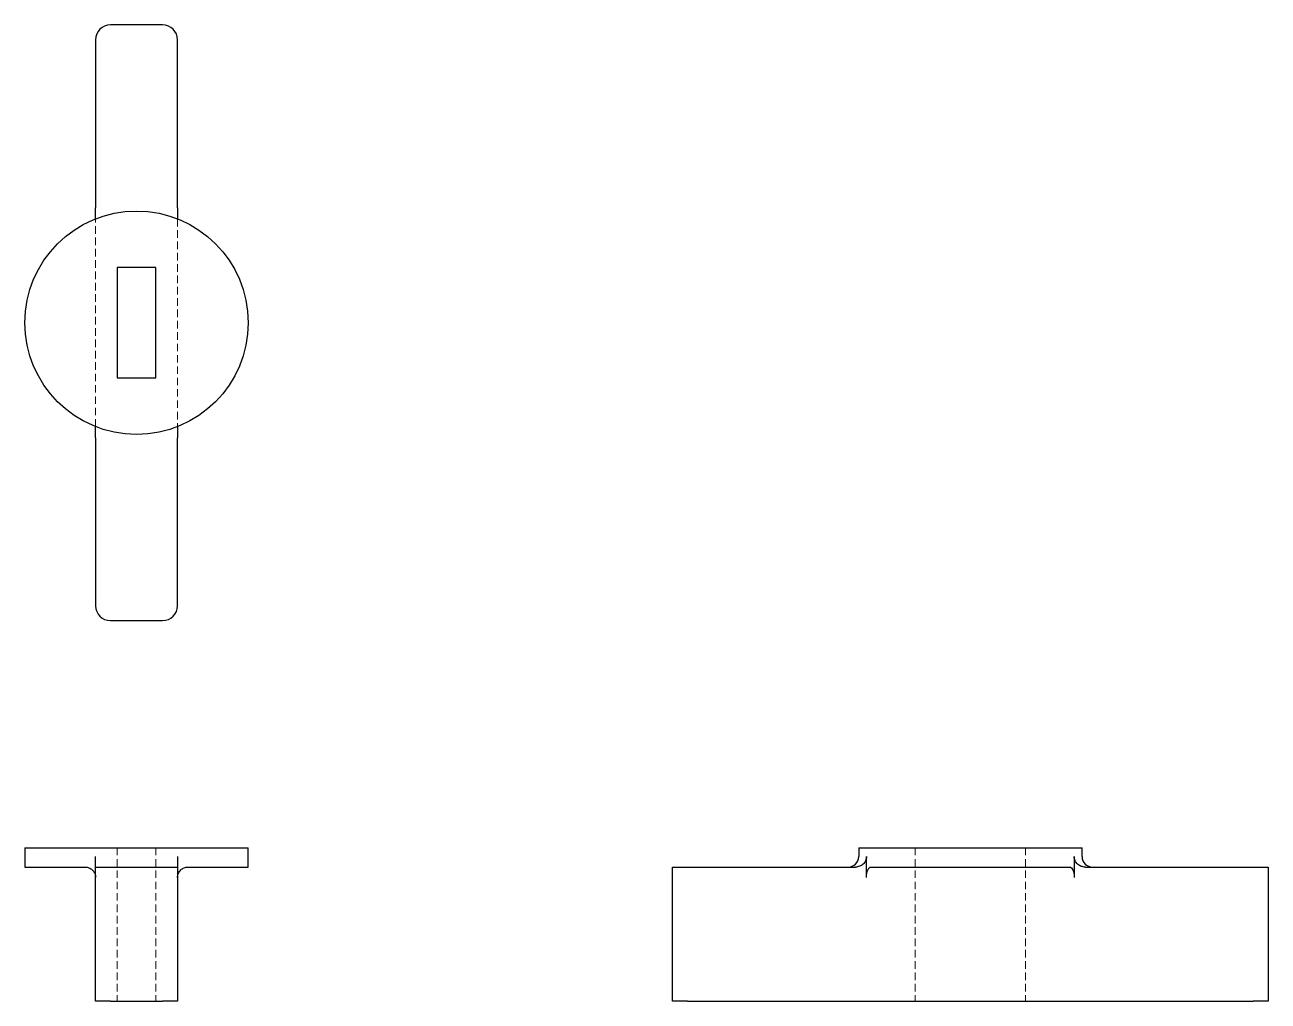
# Model space of a CAD drawing. Header units: millimetres. Extents: x 64 to 273, y 44 to 208.
import ezdxf

# ---------------------------------------------------------------- set-up
doc = ezdxf.new("R2010")
doc.units = ezdxf.units.MM
doc.linetypes.add('HIDDEN', pattern=[1.905, 1.27, -0.635])

msp = doc.modelspace()

# ---------------------------------------------------------------- linework, layer by layer
at = {"color": 7, "linetype": 'Continuous', "lineweight": 25}
for p, q in [((87.38, 208), (78.62, 208)), ((76.12, 205.5), (76.12, 177.31)), ((89.88, 177.31), (89.88, 205.5)), ((86.25, 167.25), (79.75, 167.25)), ((79.75, 167.25), (79.75, 148.75)), ((86.25, 148.75), (86.25, 167.25)), ((79.75, 148.75), (86.25, 148.75)), ((76.12, 138.69), (76.12, 110.5)), ((89.88, 110.5), (89.88, 138.69)), ((78.62, 108), (87.38, 108)), ((64.25, 69.88), (64.25, 66.62)), ((64.25, 69.88), (83, 69.88)), ((83, 69.88), (101.75, 69.88)), ((101.75, 66.62), (101.75, 69.88)), ((204.25, 69.88), (204.25, 68.38)), ((204.25, 69.88), (241.75, 69.88)), ((241.75, 68.38), (241.75, 69.88)), ((205.56, 64.88), (205.56, 68.38)), ((240.44, 68.38), (240.44, 64.88)), ((64.25, 66.62), (74.38, 66.62)), ((76.12, 44.12), (76.12, 66.62)), ((76.12, 66.62), (78.62, 66.62)), ((78.62, 66.62), (87.38, 66.62)), ((87.38, 66.62), (89.88, 66.62)), ((89.88, 66.62), (89.88, 44.12)), ((91.62, 66.62), (101.75, 66.62)), ((173, 44.12), (173, 66.62)), ((173, 66.62), (175.5, 66.62)), ((175.5, 66.62), (203.69, 66.62)), ((206.35, 66.62), (239.65, 66.62)), ((242.31, 66.62), (270.5, 66.62)), ((270.5, 66.62), (273, 66.62)), ((273, 66.62), (273, 44.12)), ((78.62, 44.12), (76.12, 44.12)), ((78.62, 44.12), (87.38, 44.12)), ((89.88, 44.12), (87.38, 44.12)), ((175.5, 44.12), (173, 44.12)), ((175.5, 44.12), (270.5, 44.12)), ((273, 44.12), (270.5, 44.12))]:
    msp.add_line(p, q, dxfattribs=at)
at = {"color": 7, "linetype": 'HIDDEN', "lineweight": 18}
for p, q in [((76.12, 140.56), (76.12, 175.44)), ((89.88, 175.44), (89.88, 140.56)), ((79.75, 69.88), (79.75, 44.12)), ((86.25, 69.88), (86.25, 44.12)), ((213.75, 69.88), (213.75, 44.12)), ((232.25, 69.88), (232.25, 44.12))]:
    msp.add_line(p, q, dxfattribs=at)
at = {"color": 7, "linetype": 'Continuous', "lineweight": 25}
msp.add_circle((83, 158), 18.75, dxfattribs=at)
for centre, radius, start, end in [((78.62, 205.5), 2.5, 90, 180), ((87.38, 205.5), 2.5, 0, 90), ((78.62, 110.5), 2.5, 180, 270), ((87.38, 110.5), 2.5, 270, 0), ((202.5, 68.38), 1.75, 270, 0), ((243.5, 68.38), 1.75, 180, 270)]:
    msp.add_arc(centre, radius, start, end, dxfattribs=at)
for points, knots in [([(76.12, 175.44), (76.12, 175.44), (76.12, 175.46), (76.12, 175.51), (76.12, 175.55), (76.12, 175.69), (76.12, 175.84), (76.12, 176.19), (76.12, 176.4), (76.12, 176.73), (76.12, 176.84), (76.12, 177.08), (76.12, 177.19), (76.12, 177.31)], [0, 0, 0, 0, 0.125, 0.125, 0.25, 0.25, 0.5, 0.5, 0.75, 0.75, 0.875, 0.875, 1, 1, 1, 1]), ([(89.88, 177.31), (89.88, 177.07), (89.88, 176.84), (89.88, 176.51), (89.88, 176.4), (89.88, 176.2), (89.88, 176.1), (89.88, 175.93), (89.88, 175.85), (89.88, 175.71), (89.88, 175.65), (89.88, 175.5), (89.88, 175.44), (89.88, 175.44)], [0, 0, 0, 0, 0.25, 0.25, 0.375, 0.375, 0.5, 0.5, 0.625, 0.625, 0.75, 0.75, 1, 1, 1, 1]), ([(76.12, 138.69), (76.12, 138.93), (76.12, 139.16), (76.12, 139.49), (76.12, 139.6), (76.12, 139.8), (76.12, 139.9), (76.12, 140.07), (76.12, 140.15), (76.12, 140.29), (76.12, 140.35), (76.12, 140.5), (76.12, 140.56), (76.12, 140.56)], [0, 0, 0, 0, 0.25, 0.25, 0.375, 0.375, 0.5, 0.5, 0.625, 0.625, 0.75, 0.75, 1, 1, 1, 1]), ([(89.88, 140.56), (89.88, 140.56), (89.88, 140.54), (89.88, 140.49), (89.88, 140.45), (89.88, 140.31), (89.88, 140.16), (89.88, 139.81), (89.88, 139.6), (89.88, 139.27), (89.88, 139.16), (89.88, 138.92), (89.88, 138.81), (89.88, 138.69)], [0, 0, 0, 0, 0.125, 0.125, 0.25, 0.25, 0.5, 0.5, 0.75, 0.75, 0.875, 0.875, 1, 1, 1, 1]), ([(76.12, 66.62), (76.12, 66.62), (76.12, 66.67), (76.12, 66.79), (76.12, 66.85), (76.12, 66.97), (76.12, 67.04), (76.12, 67.2), (76.12, 67.28), (76.12, 67.47), (76.12, 67.58), (76.12, 67.9), (76.12, 68.14), (76.12, 68.38)], [0, 0, 0, 0, 0.25, 0.25, 0.375, 0.375, 0.5, 0.5, 0.625, 0.625, 0.75, 0.75, 1, 1, 1, 1]), ([(89.88, 68.38), (89.88, 68.26), (89.88, 68.14), (89.88, 67.91), (89.88, 67.79), (89.88, 67.47), (89.88, 67.28), (89.88, 66.96), (89.88, 66.84), (89.88, 66.71), (89.88, 66.68), (89.88, 66.64), (89.88, 66.62), (89.88, 66.62)], [0, 0, 0, 0, 0.125, 0.125, 0.25, 0.25, 0.5, 0.5, 0.75, 0.75, 0.875, 0.875, 1, 1, 1, 1]), ([(205.56, 68.38), (205.56, 68.26), (205.54, 68.14), (205.49, 67.91), (205.45, 67.79), (205.31, 67.47), (205.16, 67.28), (204.81, 66.96), (204.6, 66.84), (204.27, 66.71), (204.16, 66.68), (203.92, 66.64), (203.81, 66.62), (203.69, 66.62)], [0, 0, 0, 0, 0.125, 0.125, 0.25, 0.25, 0.5, 0.5, 0.75, 0.75, 0.875, 0.875, 1, 1, 1, 1]), ([(242.31, 66.62), (242.07, 66.62), (241.84, 66.67), (241.51, 66.79), (241.4, 66.85), (241.2, 66.97), (241.1, 67.04), (240.93, 67.2), (240.85, 67.28), (240.71, 67.47), (240.65, 67.58), (240.5, 67.9), (240.44, 68.14), (240.44, 68.38)], [0, 0, 0, 0, 0.25, 0.25, 0.375, 0.375, 0.5, 0.5, 0.625, 0.625, 0.75, 0.75, 1, 1, 1, 1]), ([(74.38, 66.62), (74.59, 66.62), (74.8, 66.59), (75.22, 66.42), (75.41, 66.31), (75.66, 66.07), (75.74, 65.98), (75.87, 65.79), (75.93, 65.69), (76.03, 65.47), (76.06, 65.35), (76.11, 65.12), (76.12, 65), (76.12, 64.88)], [0, 0, 0, 0, 0.25, 0.25, 0.5, 0.5, 0.625, 0.625, 0.75, 0.75, 0.875, 0.875, 1, 1, 1, 1]), ([(89.88, 64.88), (89.88, 65), (89.89, 65.12), (89.94, 65.35), (89.97, 65.47), (90.12, 65.79), (90.26, 65.99), (90.5, 66.22), (90.6, 66.29), (90.79, 66.42), (90.89, 66.46), (91.09, 66.55), (91.2, 66.58), (91.41, 66.62), (91.52, 66.62), (91.62, 66.62)], [0, 0, 0, 0, 0.125, 0.125, 0.25, 0.25, 0.5, 0.5, 0.625, 0.625, 0.75, 0.75, 0.875, 0.875, 1, 1, 1, 1]), ([(205.56, 64.88), (205.56, 65), (205.56, 65.12), (205.58, 65.35), (205.59, 65.47), (205.65, 65.79), (205.71, 65.99), (205.82, 66.22), (205.86, 66.29), (205.94, 66.42), (205.99, 66.46), (206.09, 66.55), (206.14, 66.58), (206.24, 66.62), (206.3, 66.62), (206.35, 66.62)], [0, 0, 0, 0, 0.125, 0.125, 0.25, 0.25, 0.5, 0.5, 0.625, 0.625, 0.75, 0.75, 0.875, 0.875, 1, 1, 1, 1]), ([(239.65, 66.62), (239.76, 66.62), (239.87, 66.59), (240.06, 66.42), (240.15, 66.31), (240.25, 66.07), (240.29, 65.98), (240.34, 65.79), (240.37, 65.69), (240.4, 65.47), (240.42, 65.35), (240.44, 65.12), (240.44, 65), (240.44, 64.88)], [0, 0, 0, 0, 0.25, 0.25, 0.5, 0.5, 0.625, 0.625, 0.75, 0.75, 0.875, 0.875, 1, 1, 1, 1])]:
    msp.add_open_spline(points, degree=3, knots=knots, dxfattribs=at)

doc.saveas('drawing.dxf')
